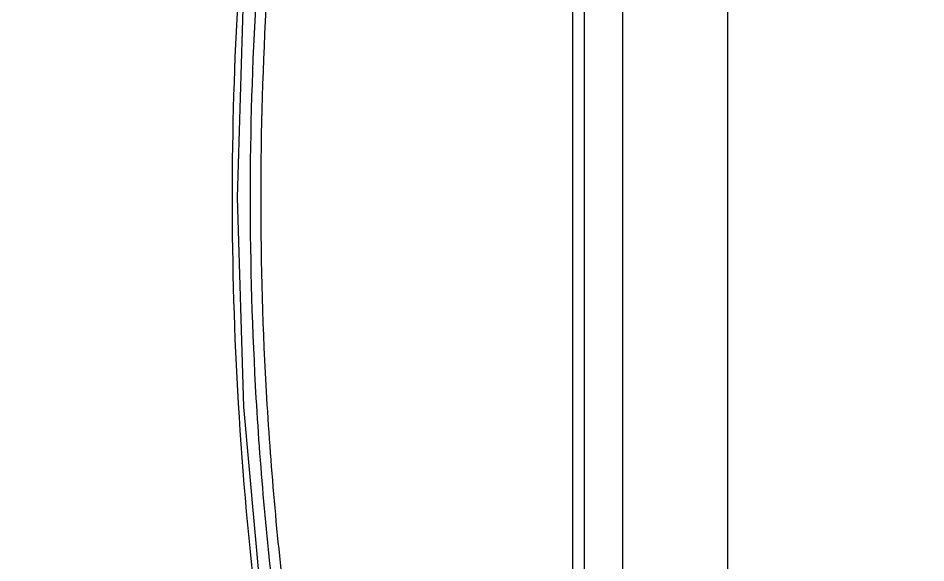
# Model space of a CAD drawing. Header units: millimetres. Extents: x 238075 to 303070, y -258150 to -205841.
# Drawn here: x 259008.1 to 259218.7, y -238686 to -238559.6 of the extents above; entities that cross this region are included whole.
import ezdxf

# ---------------------------------------------------------------- set-up
doc = ezdxf.new("R2010")
doc.units = ezdxf.units.MM
doc.header["$LTSCALE"] = 200
doc.layers.add('L4', color=4, linetype='Continuous')
doc.layers.add('아파트', color=253, linetype='Continuous')

msp = doc.modelspace()

# ---------------------------------------------------------------- linework, layer by layer
at = {"layer": 'L4'}
for p, q in [((259136.69, -238237.69), (259136.69, -238928.49)), ((259139.49, -238928.49), (259139.49, -238237.69)), ((259148.29, -238237.69, 0), (259148.29, -238928.49, 0)), ((259172.64, -238382.72), (259172.64, -238796.22)), ((259060.35, -238552.47), (259058.87, -238601.22)), ((259058.87, -238601.22), (259060.34, -238649.82)), ((259060.34, -238649.82), (259064.99, -238700.26))]:
    msp.add_line(p, q, dxfattribs=at)
for points in [[(259059.13, -238553.76), (259058.2, -238569.56), (259057.73, -238585.4), (259057.73, -238601.22)], [(259061.99, -238601.22), (259061.99, -238585.6), (259062.45, -238569.97), (259063.37, -238554.37)], [(259064.45, -238601.22), (259064.45, -238585.63), (259064.9, -238570.03), (259065.81, -238554.46)], [(259057.73, -238601.22), (259057.73, -238617.18), (259058.2, -238633.15), (259059.15, -238649.08)], [(259063.35, -238647.82), (259062.45, -238632.3), (259061.99, -238616.76), (259061.99, -238601.22)], [(259065.8, -238647.73), (259064.9, -238632.24), (259064.45, -238616.73), (259064.45, -238601.22)], [(259059.15, -238649.08), (259060.14, -238665.77), (259061.65, -238682.43), (259063.68, -238699.02)], [(259067.98, -238698.91), (259065.89, -238681.93), (259064.35, -238664.89), (259063.35, -238647.82)], [(259070.41, -238698.72), (259068.33, -238681.78), (259066.79, -238664.77), (259065.8, -238647.73)]]:
    msp.add_open_spline(points, degree=3, dxfattribs=at)
at = {"layer": '아파트'}
msp.add_circle((263075.37, -230841.08, 54985.43), 25000, dxfattribs=at)

doc.saveas('drawing.dxf')
